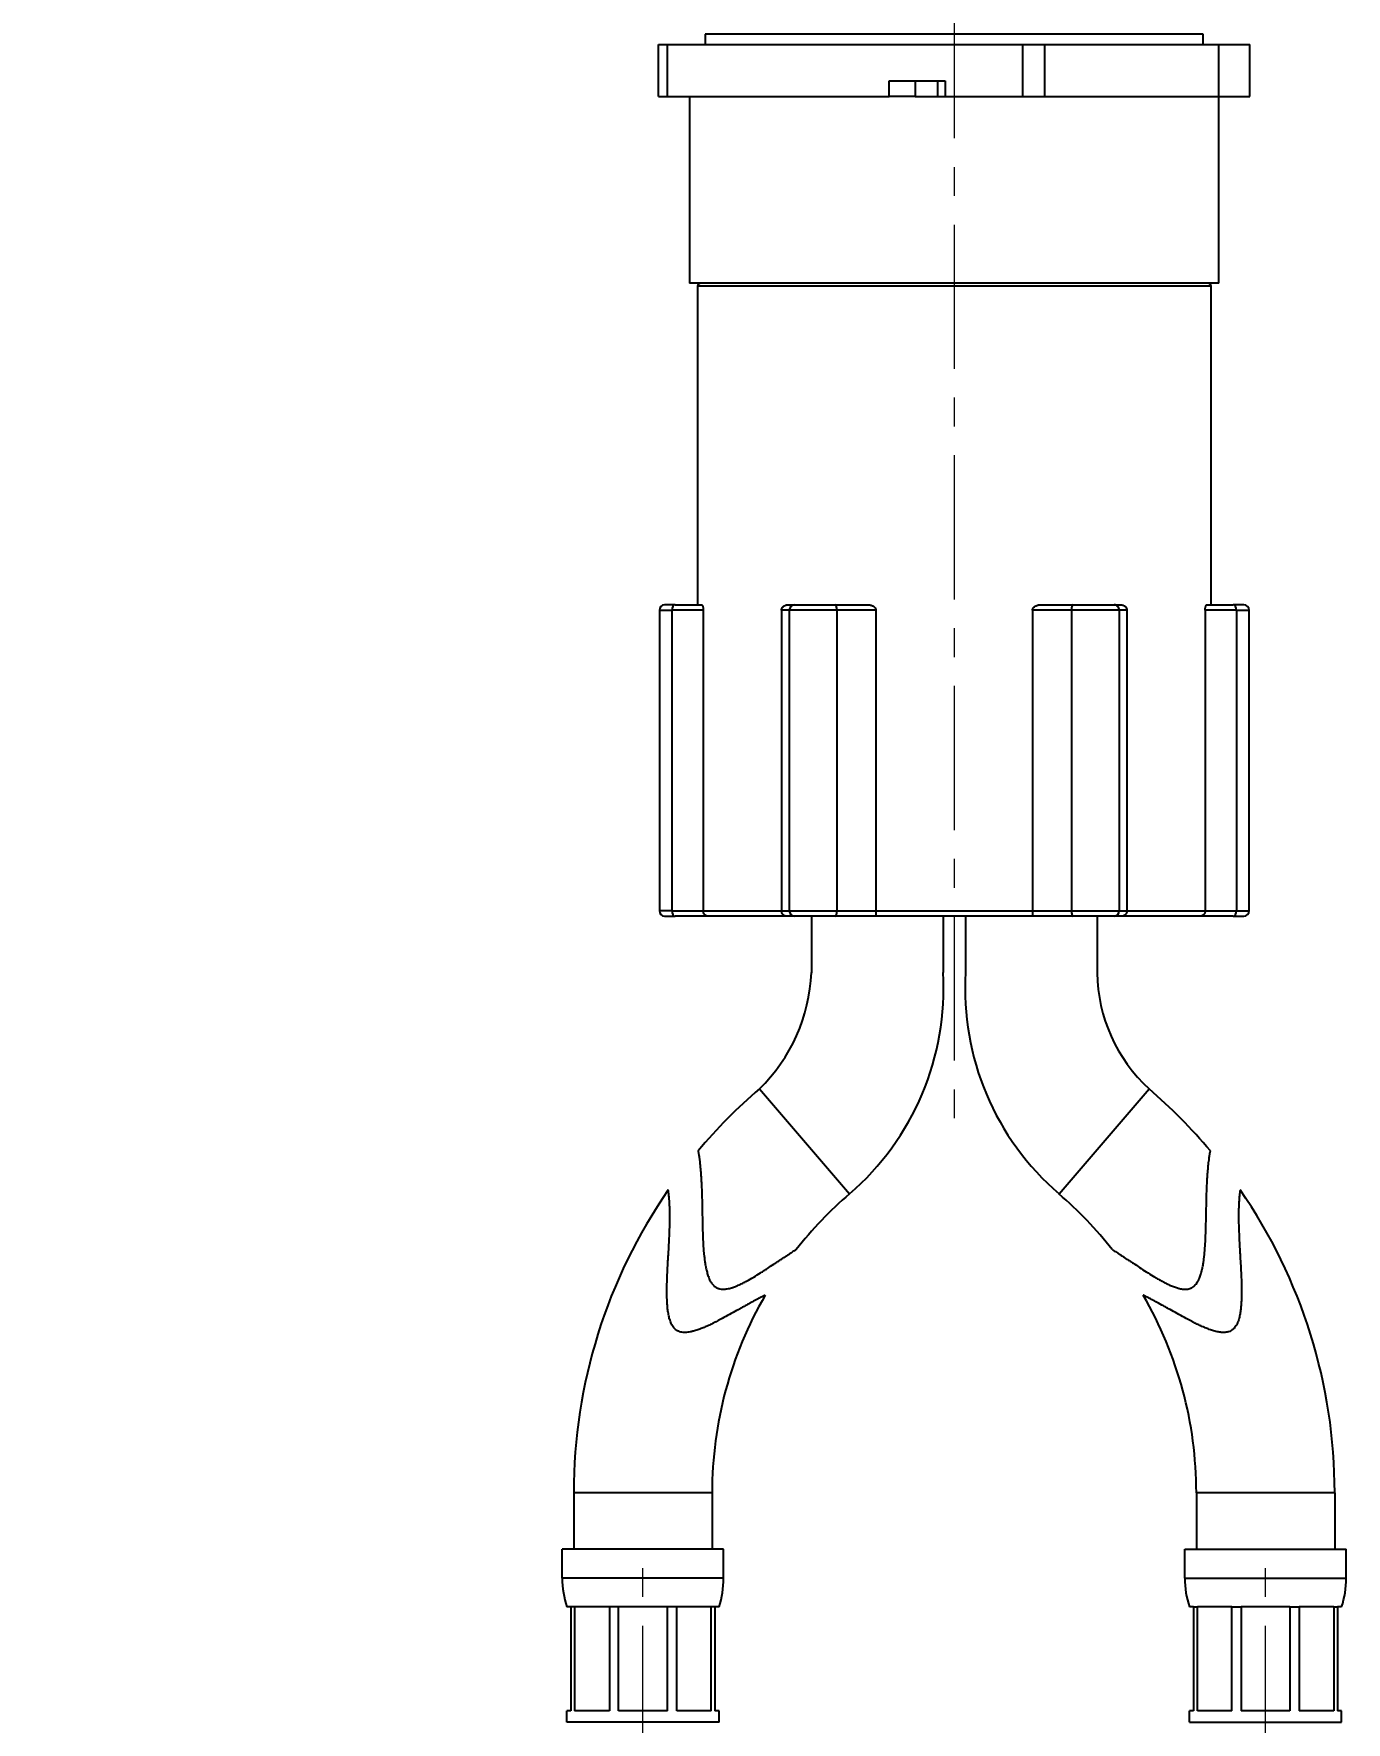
# Model space of a CAD drawing. Extents: x 3319 to 4109, y 0 to 579.
# Drawn here: x 3469 to 3582.9, y 108.5 to 254.9 of the extents above; entities that cross this region are included whole.
import ezdxf

# ---------------------------------------------------------------- set-up
doc = ezdxf.new("R2010")
doc.units = 0
doc.header["$LTSCALE"] = 10
doc.header["$MEASUREMENT"] = 0
doc.header["$PDMODE"] = 3
doc.header["$PDSIZE"] = -10
doc.linetypes.add('CENTER', pattern=[2, 1.25, -0.25, 0.25, -0.25])
doc.layers.get('0').update_dxf_attribs({"linetype": 'CONTINUOUS'})
doc.layers.get('DEFPOINTS').update_dxf_attribs({"linetype": 'CONTINUOUS'})
doc.layers.add('1', color=7, linetype='CONTINUOUS')
doc.layers.add('BODY', color=7, linetype='CONTINUOUS')
doc.styles.add('Daelim Dimension', font='NanumGothic.ttf')
doc.dimstyles.new('DEFAULT', dxfattribs={"dimscale": 2, "dimtxt": 2, "dimasz": 2, "dimexe": 0, "dimexo": 2, "dimgap": 1, "dimtad": 1, "dimdec": 0, "dimzin": 9, "dimdsep": 46, "dimtxsty": 'Daelim Dimension', "dimcen": 0.5, "dimclrd": 5, "dimclre": 5, "dimclrt": 256, "dimadec": 1, "dimazin": 0, "dimtfac": 1, "dimtdec": 0, "dimtix": 1, "dimtmove": 0, "dimatfit": 3, "dimfxl": 1, "dimtolj": 1, "dimtzin": 1, "dimlwd": 9, "dimlwe": 9, "dimarcsym": 0})

# ---------------------------------------------------------------- blocks, each defined once
blk = doc.blocks.new('*D0')
at = {"color": 5, "lineweight": 9, "ltscale": 0.5, "transparency": 16777216}
for p, q in [((3531.34, 259.85), (3531.34, 257.73)), ((3566.34, 259.85), (3566.34, 257.73)), ((3531.34, 257.73), (3418.72, 257.73)), ((3562.34, 257.73), (3535.34, 257.73))]:
    blk.add_line(p, q, dxfattribs=at)
at = {"color": 5, "ltscale": 0.5, "transparency": 16777216}
for points in [[(3535.34, 258.4), (3535.34, 257.07), (3531.34, 257.73)], [(3562.34, 258.4), (3562.34, 257.07), (3566.34, 257.73)]]:
    blk.add_solid(points, dxfattribs=at)
at = {"layer": 'DEFPOINTS', "color": 0, "ltscale": 0.5, "transparency": 16777216}
for p in [(3566.34, 257.73), (3531.34, 255.85), (3566.34, 255.85)]:
    blk.add_point(p, dxfattribs=at)
at = {"color": 7, "ltscale": 0.5, "transparency": 16777216, "insert": (3461.83, 266.36), "char_height": 10, "attachment_point": 5, "style": 'Daelim Dimension'}
blk.add_mtext('\\A1;설치구멍 %%C35', dxfattribs=at)

msp = doc.modelspace()

# ---------------------------------------------------------------- linework, layer by layer
at = {"layer": '1', "color": 7, "linetype": 'Continuous', "lineweight": -3}
for p, q in [((3548.86, 254.87), (3527.26, 254.87)), ((3527.26, 254.87), (3527.26, 253.97)), ((3570.46, 254.87), (3548.86, 254.87)), ((3570.46, 253.97), (3570.46, 254.87)), ((3523.21, 253.97), (3524, 253.97)), ((3523.21, 249.47), (3523.21, 253.97)), ((3524, 253.97), (3554.82, 253.97)), ((3524, 249.47), (3524, 253.97)), ((3554.82, 253.97), (3556.73, 253.97)), ((3554.82, 249.47), (3554.82, 253.97)), ((3556.73, 253.97), (3571.81, 253.97)), ((3556.73, 249.47), (3556.73, 253.97)), ((3571.81, 253.97), (3574.51, 253.97)), ((3571.81, 249.47), (3571.81, 253.97)), ((3574.51, 249.47), (3574.51, 253.97)), ((3543.23, 250.82), (3548.07, 250.82)), ((3543.23, 249.47), (3543.23, 250.82)), ((3545.48, 250.82), (3545.48, 249.47)), ((3547.41, 250.82), (3547.41, 249.47)), ((3548.07, 250.82), (3548.07, 249.47)), ((3523.21, 249.47), (3524, 249.47)), ((3524, 249.47), (3543.23, 249.47)), ((3525.91, 249.47), (3525.91, 233.27)), ((3545.48, 249.47), (3543.23, 249.47)), ((3545.48, 249.47), (3547.41, 249.47)), ((3547.41, 249.47), (3548.07, 249.47)), ((3548.07, 249.47), (3554.82, 249.47)), ((3554.82, 249.47), (3556.73, 249.47)), ((3556.73, 249.47), (3571.81, 249.47)), ((3571.81, 249.47), (3574.51, 249.47)), ((3571.81, 233.27), (3571.81, 249.47)), ((3548.86, 233.27), (3525.91, 233.27)), ((3571.14, 233), (3526.59, 233)), ((3526.59, 233), (3526.59, 205.37)), ((3571.81, 233.27), (3548.86, 233.27)), ((3571.14, 205.37), (3571.14, 233)), ((3524.67, 205.37), (3523.74, 205.37)), ((3524.67, 205.37), (3526.95, 205.37)), ((3534.43, 205.37), (3535, 205.37)), ((3535, 205.37), (3538.54, 205.37)), ((3538.54, 205.37), (3541.38, 205.37)), ((3556.35, 205.37), (3559.18, 205.37)), ((3559.18, 205.37), (3562.73, 205.37)), ((3562.73, 205.37), (3563.29, 205.37)), ((3570.77, 205.37), (3573.05, 205.37)), ((3573.99, 205.37), (3573.05, 205.37)), ((3523.29, 204.92), (3524.38, 204.92)), ((3523.29, 204.92), (3523.29, 178.82)), ((3524.38, 204.92), (3524.38, 178.82)), ((3527.09, 204.92), (3524.38, 204.92)), ((3527.09, 204.92), (3527.09, 178.82)), ((3534.55, 204.92), (3533.89, 204.92)), ((3533.89, 204.92), (3533.89, 178.82)), ((3534.55, 204.92), (3534.55, 178.82)), ((3538.69, 204.92), (3534.55, 204.92)), ((3542.07, 204.92), (3538.69, 204.92)), ((3538.69, 204.92), (3538.69, 178.82)), ((3542.07, 204.92), (3542.07, 178.82)), ((3555.65, 204.92), (3555.65, 178.82)), ((3559.04, 204.92), (3555.65, 204.92)), ((3559.04, 204.92), (3559.04, 178.82)), ((3563.17, 204.92), (3559.04, 204.92)), ((3563.84, 204.92), (3563.17, 204.92)), ((3563.17, 204.92), (3563.17, 178.82)), ((3563.84, 204.92), (3563.84, 178.82)), ((3573.34, 204.92), (3570.63, 204.92)), ((3570.63, 204.92), (3570.63, 178.82)), ((3573.34, 204.92), (3574.44, 204.92)), ((3573.34, 204.92), (3573.34, 178.82)), ((3574.44, 178.82), (3574.44, 204.92)), ((3524.38, 178.82), (3523.29, 178.82)), ((3524.38, 178.82), (3527.09, 178.82)), ((3527.09, 178.82), (3533.89, 178.82)), ((3533.89, 178.82), (3534.55, 178.82)), ((3534.55, 178.82), (3538.69, 178.82)), ((3538.69, 178.82), (3542.07, 178.82)), ((3542.07, 178.82), (3555.65, 178.82)), ((3555.65, 178.82), (3559.04, 178.82)), ((3559.04, 178.82), (3563.17, 178.82)), ((3563.17, 178.82), (3563.84, 178.82)), ((3563.84, 178.82), (3570.63, 178.82)), ((3570.63, 178.82), (3573.34, 178.82)), ((3573.34, 178.82), (3574.44, 178.82)), ((3523.74, 178.37), (3524.67, 178.37)), ((3527.5, 178.37), (3524.67, 178.37)), ((3534.3, 178.37), (3527.5, 178.37)), ((3535, 178.37), (3534.3, 178.37)), ((3538.54, 178.37), (3535, 178.37)), ((3536.47, 178.36), (3536.47, 173.45)), ((3542.06, 178.37), (3538.54, 178.37)), ((3555.66, 178.37), (3542.06, 178.37)), ((3547.89, 178.39), (3547.89, 173.48)), ((3549.84, 178.39), (3549.84, 173.48)), ((3559.18, 178.37), (3555.66, 178.37)), ((3562.73, 178.37), (3559.18, 178.37)), ((3561.25, 178.36), (3561.25, 173.45)), ((3563.42, 178.37), (3562.73, 178.37)), ((3570.22, 178.37), (3563.42, 178.37)), ((3573.05, 178.37), (3570.22, 178.37)), ((3573.05, 178.37), (3573.99, 178.37)), ((3531.96, 163.39), (3539.77, 154.28)), ((3557.95, 154.28), (3565.76, 163.39)), ((3515.86, 128.37), (3515.86, 123.46)), ((3521.86, 128.37), (3515.86, 128.37)), ((3527.86, 128.37), (3521.86, 128.37)), ((3527.86, 128.37), (3527.86, 123.46)), ((3569.86, 128.37), (3569.86, 123.46)), ((3575.86, 128.37), (3569.86, 128.37)), ((3581.86, 128.37), (3575.86, 128.37)), ((3581.86, 128.37), (3581.86, 123.46)), ((3528.86, 123.46), (3514.86, 123.46)), ((3514.86, 120.96), (3514.86, 123.46)), ((3528.86, 120.96), (3528.86, 123.46)), ((3568.86, 123.46), (3582.86, 123.46)), ((3568.86, 120.96), (3568.86, 123.46)), ((3582.86, 120.96), (3582.86, 123.46)), ((3528.86, 120.96), (3514.86, 120.96)), ((3568.86, 120.96), (3582.86, 120.96)), ((3515.61, 118.46), (3515.26, 118.46)), ((3515.61, 118.46), (3515.61, 109.46)), ((3515.94, 118.46), (3515.61, 118.46)), ((3515.94, 118.46), (3515.94, 109.46)), ((3518.95, 118.46), (3515.94, 118.46)), ((3518.95, 118.46), (3518.95, 109.46)), ((3519.74, 118.46), (3518.95, 118.46)), ((3519.74, 109.46), (3519.74, 118.46)), ((3523.98, 118.46), (3519.74, 118.46)), ((3523.98, 109.46), (3523.98, 118.46)), ((3524.79, 118.46), (3523.98, 118.46)), ((3524.79, 109.46), (3524.79, 118.46)), ((3527.78, 118.46), (3524.79, 118.46)), ((3527.78, 109.46), (3527.78, 118.46)), ((3528.11, 118.46), (3527.78, 118.46)), ((3528.11, 118.46), (3528.11, 109.46)), ((3528.46, 118.46), (3528.11, 118.46)), ((3569.61, 118.46), (3569.26, 118.46)), ((3569.61, 118.46), (3569.61, 109.46)), ((3569.61, 118.46), (3569.95, 118.46)), ((3569.95, 109.46), (3569.95, 118.46)), ((3572.94, 118.46), (3569.95, 118.46)), ((3572.94, 109.46), (3572.94, 118.46)), ((3572.94, 118.46), (3573.74, 118.46)), ((3573.74, 118.46), (3573.74, 109.46)), ((3577.98, 118.46), (3573.74, 118.46)), ((3577.98, 118.46), (3577.98, 109.46)), ((3577.98, 118.46), (3578.77, 118.46)), ((3578.77, 118.46), (3578.77, 109.46)), ((3581.78, 118.46), (3578.77, 118.46)), ((3581.78, 118.46), (3581.78, 109.46)), ((3581.78, 118.46), (3582.11, 118.46)), ((3582.11, 118.46), (3582.11, 109.46)), ((3582.46, 118.46), (3582.11, 118.46)), ((3515.61, 109.46), (3515.26, 109.46)), ((3515.26, 108.46), (3515.26, 109.46)), ((3528.46, 108.46), (3515.26, 108.46)), ((3518.95, 109.46), (3515.94, 109.46)), ((3523.98, 109.46), (3519.74, 109.46)), ((3527.78, 109.46), (3524.79, 109.46)), ((3528.46, 109.46), (3528.11, 109.46)), ((3528.46, 108.46), (3528.46, 109.46)), ((3569.61, 109.46), (3569.26, 109.46)), ((3569.26, 108.46), (3569.26, 109.46)), ((3569.26, 108.46), (3582.46, 108.46)), ((3572.94, 109.46), (3569.95, 109.46)), ((3577.98, 109.46), (3573.74, 109.46)), ((3581.78, 109.46), (3578.77, 109.46)), ((3582.46, 109.46), (3582.11, 109.46)), ((3582.46, 108.46), (3582.46, 109.46))]:
    msp.add_line(p, q, dxfattribs=at)
for centre, radius, start, end in [((3526.86, 233), 0.27, 90, 180), ((3570.87, 233), 0.27, 0, 90), ((3523.74, 204.92), 0.45, 90, 180), ((3573.99, 204.92), 0.45, 0, 90), ((3523.74, 178.82), 0.45, 180, 270), ((3573.99, 178.82), 0.45, 270, 0), ((3521.65, 174.05), 14.83, 314.0472, 357.7967), ((3524.43, 172.08), 23.5, 310.7751, 3.4145), ((3573.3, 172.08), 23.5, 176.5855, 229.2249), ((3575.19, 173.66), 13.94, 180.8719, 227.4292), ((3562, 128.37), 46.14, 130.6169, 140.0255), ((3535.72, 128.37), 46.14, 39.9745, 49.3831), ((3562, 128.37), 46.14, 145.3178, 180), ((3562, 128.37), 34.14, 130.6169, 141.8629), ((3535.72, 128.37), 34.14, 38.1371, 49.3831), ((3535.72, 128.37), 46.14, 0, 34.6822), ((3562, 128.37), 34.14, 149.8666, 180), ((3535.72, 128.37), 34.14, 0, 30.1334), ((3522.86, 120.96), 8, 180, 198.1949), ((3520.86, 120.96), 8, 341.8051, 0), ((3576.86, 120.96), 8, 180, 198.1949), ((3574.86, 120.96), 8, 341.8051, 0)]:
    msp.add_arc(centre, radius, start, end, dxfattribs=at)
for centre, major_axis, ratio, start_param, end_param in [((3524.67, 204.92), (0, -0.45), 0.652821, 3.141593, 4.712389), ((3535, 204.92), (0, -0.45), 0.982435, 3.141593, 4.712389), ((3538.54, 204.92), (0, -0.45), 0.329614, 1.570796, 3.141593), ((3559.18, 204.92), (0, -0.45), 0.329614, 3.141593, 4.712389), ((3562.73, 204.92), (0, -0.45), 0.982435, 1.570796, 3.141593), ((3573.05, 204.92), (0, 0.45), 0.652821, 4.712389, 6.283185), ((3524.67, 178.82), (0, -0.45), 0.652821, 4.712389, 6.283185), ((3535, 178.82), (0, -0.45), 0.982435, 4.712389, 6.283185), ((3538.54, 178.82), (0, -0.45), 0.329614, 0, 1.570796), ((3559.18, 178.82), (0, 0.45), 0.329614, 1.570796, 3.141593), ((3562.73, 178.82), (0, 0.45), 0.982435, 3.141593, 4.712389), ((3573.05, 178.82), (0, 0.45), 0.652821, 3.141593, 4.712389)]:
    msp.add_ellipse(centre, major_axis=major_axis, ratio=ratio, start_param=start_param, end_param=end_param, dxfattribs=at)
for points, knots in [([(3526.95, 205.37), (3526.96, 205.37), (3526.96, 205.37), (3526.98, 205.36), (3526.99, 205.36), (3527, 205.34), (3527.01, 205.33), (3527.02, 205.31), (3527.02, 205.3), (3527.03, 205.29), (3527.03, 205.28), (3527.04, 205.26), (3527.05, 205.24), (3527.06, 205.19), (3527.07, 205.16), (3527.08, 205.13), (3527.08, 205.12), (3527.08, 205.1), (3527.08, 205.1), (3527.08, 205.07), (3527.09, 205.05), (3527.09, 205.02), (3527.09, 205), (3527.09, 204.96), (3527.09, 204.94), (3527.09, 204.92)], [0, 0, 0, 0, 0.125, 0.125, 0.25, 0.25, 0.375, 0.375, 0.4375, 0.4375, 0.5, 0.5, 0.625, 0.625, 0.75, 0.75, 0.78125, 0.78125, 0.8125, 0.8125, 0.875, 0.875, 0.9375, 0.9375, 1, 1, 1, 1]), ([(3533.89, 204.92), (3533.89, 204.94), (3533.89, 204.96), (3533.89, 204.99), (3533.89, 205), (3533.9, 205.02), (3533.9, 205.03), (3533.91, 205.05), (3533.92, 205.07), (3533.93, 205.1), (3533.93, 205.1), (3533.94, 205.12), (3533.95, 205.13), (3533.97, 205.16), (3533.99, 205.19), (3534.03, 205.22), (3534.04, 205.24), (3534.07, 205.26), (3534.08, 205.26), (3534.12, 205.29), (3534.14, 205.3), (3534.19, 205.32), (3534.2, 205.33), (3534.23, 205.34), (3534.24, 205.34), (3534.29, 205.36), (3534.32, 205.36), (3534.38, 205.37), (3534.4, 205.37), (3534.43, 205.37)], [0, 0, 0, 0, 0.0625, 0.0625, 0.09375, 0.09375, 0.125, 0.125, 0.1875, 0.1875, 0.21875, 0.21875, 0.25, 0.25, 0.375, 0.375, 0.4375, 0.4375, 0.5, 0.5, 0.625, 0.625, 0.6875, 0.6875, 0.75, 0.75, 0.875, 0.875, 1, 1, 1, 1]), ([(3541.38, 205.37), (3541.41, 205.37), (3541.45, 205.37), (3541.52, 205.36), (3541.56, 205.36), (3541.63, 205.34), (3541.67, 205.33), (3541.72, 205.31), (3541.74, 205.3), (3541.77, 205.29), (3541.79, 205.28), (3541.84, 205.26), (3541.87, 205.24), (3541.93, 205.19), (3541.96, 205.16), (3541.99, 205.13), (3542, 205.12), (3542.01, 205.1), (3542.01, 205.1), (3542.03, 205.07), (3542.04, 205.05), (3542.05, 205.02), (3542.06, 205), (3542.07, 204.96), (3542.07, 204.94), (3542.07, 204.92)], [0, 0, 0, 0, 0.125, 0.125, 0.25, 0.25, 0.375, 0.375, 0.4375, 0.4375, 0.5, 0.5, 0.625, 0.625, 0.75, 0.75, 0.78125, 0.78125, 0.8125, 0.8125, 0.875, 0.875, 0.9375, 0.9375, 1, 1, 1, 1]), ([(3555.65, 204.92), (3555.65, 204.94), (3555.66, 204.96), (3555.66, 204.99), (3555.66, 205), (3555.67, 205.02), (3555.67, 205.03), (3555.68, 205.05), (3555.69, 205.07), (3555.71, 205.1), (3555.71, 205.1), (3555.73, 205.12), (3555.73, 205.13), (3555.76, 205.16), (3555.79, 205.19), (3555.84, 205.22), (3555.85, 205.24), (3555.88, 205.26), (3555.9, 205.26), (3555.95, 205.29), (3555.98, 205.3), (3556.04, 205.32), (3556.05, 205.33), (3556.09, 205.34), (3556.11, 205.34), (3556.16, 205.36), (3556.2, 205.36), (3556.27, 205.37), (3556.31, 205.37), (3556.35, 205.37)], [0, 0, 0, 0, 0.0625, 0.0625, 0.09375, 0.09375, 0.125, 0.125, 0.1875, 0.1875, 0.21875, 0.21875, 0.25, 0.25, 0.375, 0.375, 0.4375, 0.4375, 0.5, 0.5, 0.625, 0.625, 0.6875, 0.6875, 0.75, 0.75, 0.875, 0.875, 1, 1, 1, 1]), ([(3563.29, 205.37), (3563.32, 205.37), (3563.35, 205.37), (3563.41, 205.36), (3563.43, 205.36), (3563.49, 205.34), (3563.52, 205.33), (3563.56, 205.31), (3563.58, 205.3), (3563.6, 205.29), (3563.62, 205.28), (3563.66, 205.26), (3563.68, 205.24), (3563.73, 205.19), (3563.75, 205.16), (3563.78, 205.13), (3563.78, 205.12), (3563.79, 205.1), (3563.79, 205.1), (3563.81, 205.07), (3563.81, 205.05), (3563.82, 205.02), (3563.83, 205), (3563.84, 204.96), (3563.84, 204.94), (3563.84, 204.92)], [0, 0, 0, 0, 0.125, 0.125, 0.25, 0.25, 0.375, 0.375, 0.4375, 0.4375, 0.5, 0.5, 0.625, 0.625, 0.75, 0.75, 0.78125, 0.78125, 0.8125, 0.8125, 0.875, 0.875, 0.9375, 0.9375, 1, 1, 1, 1]), ([(3570.63, 204.92), (3570.63, 204.94), (3570.63, 204.96), (3570.63, 204.99), (3570.63, 205), (3570.63, 205.02), (3570.63, 205.03), (3570.64, 205.05), (3570.64, 205.07), (3570.64, 205.1), (3570.64, 205.1), (3570.65, 205.12), (3570.65, 205.13), (3570.65, 205.16), (3570.66, 205.19), (3570.67, 205.22), (3570.67, 205.24), (3570.68, 205.26), (3570.68, 205.26), (3570.69, 205.29), (3570.7, 205.3), (3570.71, 205.32), (3570.71, 205.33), (3570.72, 205.34), (3570.73, 205.34), (3570.74, 205.36), (3570.74, 205.36), (3570.76, 205.37), (3570.77, 205.37), (3570.77, 205.37)], [0, 0, 0, 0, 0.0625, 0.0625, 0.09375, 0.09375, 0.125, 0.125, 0.1875, 0.1875, 0.21875, 0.21875, 0.25, 0.25, 0.375, 0.375, 0.4375, 0.4375, 0.5, 0.5, 0.625, 0.625, 0.6875, 0.6875, 0.75, 0.75, 0.875, 0.875, 1, 1, 1, 1]), ([(3527.5, 178.37), (3527.49, 178.37), (3527.49, 178.37), (3527.48, 178.37), (3527.47, 178.37), (3527.45, 178.38), (3527.44, 178.38), (3527.41, 178.38), (3527.4, 178.39), (3527.37, 178.39), (3527.36, 178.4), (3527.32, 178.42), (3527.3, 178.43), (3527.27, 178.45), (3527.26, 178.46), (3527.24, 178.48), (3527.22, 178.5), (3527.2, 178.52), (3527.18, 178.54), (3527.17, 178.56), (3527.15, 178.59), (3527.14, 178.62), (3527.12, 178.65), (3527.12, 178.66), (3527.12, 178.67), (3527.11, 178.68), (3527.11, 178.7), (3527.1, 178.72), (3527.1, 178.76), (3527.09, 178.79), (3527.09, 178.82)], [0, 0, 0, 0, 0.03125, 0.03125, 0.0625, 0.0625, 0.125, 0.125, 0.1875, 0.1875, 0.25, 0.25, 0.375, 0.375, 0.4375, 0.4375, 0.5, 0.5625, 0.5625, 0.625, 0.625, 0.75, 0.75, 0.78125, 0.78125, 0.8125, 0.8125, 0.875, 0.875, 1, 1, 1, 1]), ([(3534.3, 178.37), (3534.29, 178.37), (3534.29, 178.37), (3534.27, 178.37), (3534.27, 178.37), (3534.25, 178.38), (3534.23, 178.38), (3534.21, 178.38), (3534.19, 178.39), (3534.17, 178.39), (3534.16, 178.4), (3534.12, 178.42), (3534.1, 178.43), (3534.06, 178.45), (3534.05, 178.46), (3534.03, 178.48), (3534.01, 178.5), (3533.99, 178.52), (3533.97, 178.54), (3533.97, 178.56), (3533.94, 178.59), (3533.93, 178.62), (3533.92, 178.65), (3533.91, 178.66), (3533.91, 178.67), (3533.91, 178.68), (3533.9, 178.7), (3533.9, 178.72), (3533.89, 178.76), (3533.89, 178.79), (3533.89, 178.82)], [0, 0, 0, 0, 0.03125, 0.03125, 0.0625, 0.0625, 0.125, 0.125, 0.1875, 0.1875, 0.25, 0.25, 0.375, 0.375, 0.4375, 0.4375, 0.5, 0.5625, 0.5625, 0.625, 0.625, 0.75, 0.75, 0.78125, 0.78125, 0.8125, 0.8125, 0.875, 0.875, 1, 1, 1, 1]), ([(3542.07, 178.82), (3542.07, 178.79), (3542.07, 178.76), (3542.07, 178.72), (3542.07, 178.7), (3542.07, 178.68), (3542.07, 178.67), (3542.07, 178.66), (3542.07, 178.65), (3542.07, 178.62), (3542.07, 178.59), (3542.07, 178.56), (3542.07, 178.54), (3542.07, 178.52), (3542.07, 178.5), (3542.07, 178.48), (3542.07, 178.46), (3542.07, 178.45), (3542.07, 178.43), (3542.07, 178.42), (3542.07, 178.4), (3542.07, 178.39), (3542.06, 178.39), (3542.06, 178.38), (3542.06, 178.38), (3542.06, 178.38), (3542.06, 178.37), (3542.06, 178.37), (3542.06, 178.37), (3542.06, 178.37), (3542.06, 178.37)], [0, 0, 0, 0, 0.125, 0.125, 0.1875, 0.1875, 0.21875, 0.21875, 0.25, 0.25, 0.375, 0.375, 0.4375, 0.4375, 0.5, 0.5625, 0.5625, 0.625, 0.625, 0.75, 0.75, 0.8125, 0.8125, 0.875, 0.875, 0.9375, 0.9375, 0.96875, 0.96875, 1, 1, 1, 1]), ([(3555.65, 178.82), (3555.65, 178.79), (3555.65, 178.76), (3555.65, 178.72), (3555.65, 178.7), (3555.65, 178.68), (3555.65, 178.67), (3555.65, 178.66), (3555.65, 178.65), (3555.65, 178.62), (3555.65, 178.59), (3555.65, 178.56), (3555.65, 178.54), (3555.65, 178.52), (3555.65, 178.5), (3555.66, 178.48), (3555.66, 178.46), (3555.66, 178.45), (3555.66, 178.43), (3555.66, 178.42), (3555.66, 178.4), (3555.66, 178.39), (3555.66, 178.39), (3555.66, 178.38), (3555.66, 178.38), (3555.66, 178.38), (3555.66, 178.37), (3555.66, 178.37), (3555.66, 178.37), (3555.66, 178.37), (3555.66, 178.37)], [0, 0, 0, 0, 0.125, 0.125, 0.1875, 0.1875, 0.21875, 0.21875, 0.25, 0.25, 0.375, 0.375, 0.4375, 0.4375, 0.5, 0.5625, 0.5625, 0.625, 0.625, 0.75, 0.75, 0.8125, 0.8125, 0.875, 0.875, 0.9375, 0.9375, 0.96875, 0.96875, 1, 1, 1, 1]), ([(3563.84, 178.82), (3563.84, 178.79), (3563.83, 178.76), (3563.83, 178.72), (3563.82, 178.7), (3563.82, 178.68), (3563.81, 178.67), (3563.81, 178.66), (3563.81, 178.65), (3563.79, 178.62), (3563.78, 178.59), (3563.76, 178.56), (3563.75, 178.54), (3563.73, 178.52), (3563.71, 178.5), (3563.69, 178.48), (3563.67, 178.46), (3563.66, 178.45), (3563.63, 178.43), (3563.6, 178.42), (3563.57, 178.4), (3563.55, 178.39), (3563.53, 178.39), (3563.52, 178.38), (3563.49, 178.38), (3563.48, 178.38), (3563.46, 178.37), (3563.45, 178.37), (3563.44, 178.37), (3563.43, 178.37), (3563.42, 178.37)], [0, 0, 0, 0, 0.125, 0.125, 0.1875, 0.1875, 0.21875, 0.21875, 0.25, 0.25, 0.375, 0.375, 0.4375, 0.4375, 0.5, 0.5625, 0.5625, 0.625, 0.625, 0.75, 0.75, 0.8125, 0.8125, 0.875, 0.875, 0.9375, 0.9375, 0.96875, 0.96875, 1, 1, 1, 1]), ([(3570.63, 178.82), (3570.63, 178.79), (3570.63, 178.76), (3570.62, 178.72), (3570.61, 178.7), (3570.61, 178.68), (3570.61, 178.67), (3570.6, 178.66), (3570.6, 178.65), (3570.59, 178.62), (3570.57, 178.59), (3570.55, 178.56), (3570.54, 178.54), (3570.52, 178.52), (3570.51, 178.5), (3570.49, 178.48), (3570.47, 178.46), (3570.45, 178.45), (3570.42, 178.43), (3570.4, 178.42), (3570.36, 178.4), (3570.35, 178.39), (3570.32, 178.39), (3570.31, 178.38), (3570.29, 178.38), (3570.27, 178.38), (3570.25, 178.37), (3570.25, 178.37), (3570.23, 178.37), (3570.23, 178.37), (3570.22, 178.37)], [0, 0, 0, 0, 0.125, 0.125, 0.1875, 0.1875, 0.21875, 0.21875, 0.25, 0.25, 0.375, 0.375, 0.4375, 0.4375, 0.5, 0.5625, 0.5625, 0.625, 0.625, 0.75, 0.75, 0.8125, 0.8125, 0.875, 0.875, 0.9375, 0.9375, 0.96875, 0.96875, 1, 1, 1, 1]), ([(3526.64, 158.01), (3526.64, 158.01), (3526.64, 158.01), (3526.65, 157.98), (3526.65, 157.95), (3526.67, 157.87), (3526.68, 157.79), (3526.69, 157.74), (3526.69, 157.73), (3526.7, 157.7), (3526.7, 157.67), (3526.71, 157.63), (3526.72, 157.55), (3526.73, 157.49), (3526.76, 157.3), (3526.78, 157.16), (3526.8, 156.97), (3526.8, 156.95), (3526.8, 156.91), (3526.81, 156.85), (3526.83, 156.69), (3526.84, 156.56), (3526.87, 156.27), (3526.88, 156.07), (3526.9, 155.8), (3526.9, 155.75), (3526.91, 155.64), (3526.91, 155.58), (3526.92, 155.42), (3526.93, 155.31), (3526.95, 154.96), (3526.96, 154.73), (3526.97, 154.26), (3526.98, 154.01), (3526.99, 153.64), (3526.99, 153.52), (3526.99, 153.33), (3526.99, 153.27), (3527, 153.14), (3527, 153.08), (3527, 152.76), (3527.01, 152.51), (3527.02, 151.99), (3527.02, 151.74), (3527.04, 151.22), (3527.04, 150.97), (3527.06, 150.45), (3527.07, 150.19), (3527.1, 149.67), (3527.12, 149.41), (3527.16, 149.02), (3527.17, 148.88), (3527.2, 148.69), (3527.2, 148.62), (3527.22, 148.49), (3527.23, 148.43), (3527.26, 148.23), (3527.28, 148.1), (3527.33, 147.84), (3527.36, 147.71), (3527.41, 147.52), (3527.43, 147.45), (3527.46, 147.33), (3527.48, 147.26), (3527.53, 147.14), (3527.55, 147.08), (3527.6, 146.96), (3527.62, 146.9), (3527.68, 146.78), (3527.71, 146.72), (3527.76, 146.64), (3527.78, 146.61), (3527.81, 146.56), (3527.83, 146.53), (3527.89, 146.45), (3527.93, 146.4), (3527.99, 146.35), (3528, 146.33), (3528.02, 146.31), (3528.04, 146.3), (3528.07, 146.27), (3528.1, 146.25), (3528.17, 146.19), (3528.23, 146.16), (3528.31, 146.12), (3528.34, 146.11), (3528.4, 146.08), (3528.43, 146.07), (3528.51, 146.05), (3528.57, 146.04), (3528.7, 146.02), (3528.76, 146.02), (3528.85, 146.02), (3528.88, 146.02), (3528.94, 146.02), (3528.97, 146.02), (3529.06, 146.03), (3529.12, 146.04), (3529.24, 146.06), (3529.3, 146.07), (3529.42, 146.1), (3529.48, 146.12), (3529.57, 146.14), (3529.59, 146.15), (3529.65, 146.17), (3529.68, 146.18), (3529.77, 146.21), (3529.82, 146.23), (3529.99, 146.3), (3530.1, 146.34), (3530.32, 146.44), (3530.43, 146.5), (3530.64, 146.6), (3530.75, 146.66), (3531.06, 146.83), (3531.27, 146.95), (3531.67, 147.19), (3531.87, 147.32), (3532.17, 147.5), (3532.27, 147.57), (3532.46, 147.69), (3532.56, 147.75), (3532.84, 147.94), (3533.03, 148.07), (3533.31, 148.25), (3533.4, 148.31), (3533.58, 148.43), (3533.66, 148.49), (3533.84, 148.6), (3533.92, 148.66), (3534.05, 148.74), (3534.09, 148.77), (3534.17, 148.82), (3534.21, 148.85), (3534.33, 148.93), (3534.41, 148.98), (3534.56, 149.07), (3534.63, 149.12), (3534.71, 149.17), (3534.73, 149.18), (3534.76, 149.2), (3534.78, 149.21), (3534.82, 149.24), (3534.85, 149.26), (3534.93, 149.32), (3534.98, 149.35), (3535.04, 149.38), (3535.06, 149.4), (3535.08, 149.41), (3535.09, 149.42), (3535.1, 149.42), (3535.13, 149.44), (3535.15, 149.45), (3535.15, 149.45)], [0, 0, 0, 0, 0.015625, 0.015625, 0.03125, 0.046875, 0.0625, 0.0625, 0.066406, 0.066406, 0.070312, 0.078125, 0.078125, 0.09375, 0.09375, 0.125, 0.125, 0.128906, 0.128906, 0.132812, 0.140625, 0.15625, 0.15625, 0.1875, 0.1875, 0.195312, 0.195312, 0.203125, 0.203125, 0.21875, 0.21875, 0.25, 0.25, 0.28125, 0.28125, 0.296875, 0.296875, 0.304687, 0.304687, 0.3125, 0.3125, 0.34375, 0.34375, 0.375, 0.375, 0.40625, 0.40625, 0.4375, 0.4375, 0.46875, 0.46875, 0.484375, 0.484375, 0.492187, 0.492187, 0.5, 0.5, 0.515625, 0.515625, 0.53125, 0.53125, 0.539063, 0.539063, 0.546875, 0.546875, 0.554688, 0.554688, 0.5625, 0.5625, 0.570313, 0.570313, 0.574219, 0.574219, 0.578125, 0.578125, 0.585938, 0.585938, 0.587891, 0.587891, 0.589844, 0.589844, 0.59375, 0.59375, 0.601563, 0.601563, 0.605469, 0.605469, 0.609375, 0.609375, 0.617188, 0.617188, 0.625, 0.625, 0.628906, 0.628906, 0.632813, 0.632813, 0.640625, 0.640625, 0.648438, 0.648438, 0.65625, 0.65625, 0.660156, 0.660156, 0.664063, 0.664063, 0.671875, 0.671875, 0.6875, 0.6875, 0.703125, 0.703125, 0.71875, 0.71875, 0.75, 0.75, 0.78125, 0.78125, 0.796875, 0.796875, 0.8125, 0.8125, 0.84375, 0.84375, 0.859375, 0.859375, 0.875, 0.875, 0.890625, 0.890625, 0.898438, 0.898438, 0.90625, 0.90625, 0.921875, 0.921875, 0.9375, 0.9375, 0.941406, 0.941406, 0.945313, 0.945313, 0.953125, 0.953125, 0.96875, 0.96875, 0.976563, 0.976563, 0.980469, 0.980469, 0.984375, 1, 1, 1, 1]), ([(3562.57, 149.45), (3562.57, 149.45), (3562.59, 149.45), (3562.62, 149.42), (3562.64, 149.41), (3562.66, 149.4), (3562.68, 149.38), (3562.69, 149.38), (3562.74, 149.35), (3562.79, 149.31), (3562.9, 149.24), (3562.96, 149.2), (3563.05, 149.15), (3563.06, 149.14), (3563.1, 149.12), (3563.11, 149.11), (3563.17, 149.07), (3563.2, 149.05), (3563.32, 148.97), (3563.39, 148.92), (3563.55, 148.82), (3563.64, 148.76), (3563.8, 148.65), (3563.89, 148.6), (3564.07, 148.48), (3564.15, 148.42), (3564.34, 148.3), (3564.43, 148.24), (3564.71, 148.06), (3564.89, 147.93), (3565.28, 147.68), (3565.47, 147.55), (3565.87, 147.3), (3566.07, 147.18), (3566.37, 147), (3566.48, 146.94), (3566.68, 146.82), (3566.79, 146.76), (3567, 146.64), (3567.11, 146.59), (3567.32, 146.48), (3567.43, 146.43), (3567.65, 146.33), (3567.76, 146.28), (3567.99, 146.2), (3568.1, 146.16), (3568.25, 146.12), (3568.28, 146.11), (3568.34, 146.09), (3568.37, 146.08), (3568.45, 146.06), (3568.51, 146.05), (3568.63, 146.03), (3568.69, 146.03), (3568.82, 146.02), (3568.88, 146.01), (3568.97, 146.02), (3569, 146.02), (3569.06, 146.02), (3569.09, 146.03), (3569.18, 146.04), (3569.24, 146.06), (3569.33, 146.09), (3569.36, 146.1), (3569.4, 146.12), (3569.42, 146.12), (3569.45, 146.14), (3569.46, 146.14), (3569.53, 146.18), (3569.58, 146.21), (3569.66, 146.27), (3569.68, 146.29), (3569.73, 146.34), (3569.75, 146.36), (3569.81, 146.43), (3569.86, 146.48), (3569.93, 146.59), (3569.96, 146.64), (3570.01, 146.73), (3570.03, 146.76), (3570.06, 146.81), (3570.07, 146.84), (3570.11, 146.93), (3570.14, 146.99), (3570.19, 147.12), (3570.21, 147.18), (3570.27, 147.36), (3570.31, 147.49), (3570.35, 147.65), (3570.35, 147.68), (3570.37, 147.75), (3570.38, 147.78), (3570.4, 147.88), (3570.41, 147.94), (3570.45, 148.14), (3570.47, 148.27), (3570.51, 148.53), (3570.52, 148.66), (3570.55, 148.92), (3570.57, 149.05), (3570.6, 149.44), (3570.62, 149.7), (3570.65, 150.22), (3570.66, 150.48), (3570.67, 150.87), (3570.68, 150.99), (3570.68, 151.19), (3570.69, 151.25), (3570.69, 151.38), (3570.69, 151.45), (3570.7, 151.77), (3570.7, 152.03), (3570.71, 152.54), (3570.72, 152.79), (3570.73, 153.29), (3570.73, 153.54), (3570.74, 154.02), (3570.75, 154.26), (3570.77, 154.74), (3570.78, 154.97), (3570.79, 155.25), (3570.79, 155.31), (3570.8, 155.4), (3570.8, 155.42), (3570.8, 155.48), (3570.81, 155.62), (3570.82, 155.75), (3570.84, 156.07), (3570.86, 156.27), (3570.88, 156.56), (3570.89, 156.65), (3570.9, 156.78), (3570.91, 156.83), (3570.92, 156.91), (3570.92, 156.95), (3570.95, 157.16), (3570.97, 157.3), (3570.99, 157.49), (3571, 157.55), (3571.01, 157.63), (3571.02, 157.67), (3571.03, 157.7), (3571.03, 157.73), (3571.03, 157.74), (3571.04, 157.79), (3571.05, 157.87), (3571.07, 157.95), (3571.08, 157.98), (3571.08, 158.01), (3571.08, 158.01), (3571.08, 158.01)], [0, 0, 0, 0, 0.015625, 0.015625, 0.023437, 0.027344, 0.027344, 0.03125, 0.03125, 0.046875, 0.046875, 0.0625, 0.0625, 0.066406, 0.066406, 0.070312, 0.070312, 0.078125, 0.078125, 0.09375, 0.09375, 0.109375, 0.109375, 0.125, 0.125, 0.140625, 0.140625, 0.15625, 0.15625, 0.1875, 0.1875, 0.21875, 0.21875, 0.25, 0.25, 0.265625, 0.265625, 0.28125, 0.28125, 0.296875, 0.296875, 0.3125, 0.3125, 0.328125, 0.328125, 0.34375, 0.34375, 0.347656, 0.347656, 0.351562, 0.351562, 0.359375, 0.359375, 0.367187, 0.367187, 0.375, 0.375, 0.378906, 0.378906, 0.382812, 0.382812, 0.390625, 0.390625, 0.394531, 0.394531, 0.396484, 0.396484, 0.398437, 0.398437, 0.40625, 0.40625, 0.410156, 0.410156, 0.414062, 0.414062, 0.421875, 0.421875, 0.429687, 0.429687, 0.433594, 0.433594, 0.4375, 0.4375, 0.445312, 0.445312, 0.453125, 0.453125, 0.46875, 0.46875, 0.472656, 0.472656, 0.476562, 0.476562, 0.484375, 0.484375, 0.5, 0.5, 0.515625, 0.515625, 0.53125, 0.53125, 0.5625, 0.5625, 0.59375, 0.59375, 0.609375, 0.609375, 0.617187, 0.617187, 0.625, 0.625, 0.65625, 0.65625, 0.6875, 0.6875, 0.71875, 0.71875, 0.75, 0.75, 0.78125, 0.78125, 0.789062, 0.789062, 0.792969, 0.792969, 0.796875, 0.8125, 0.8125, 0.84375, 0.84375, 0.859375, 0.859375, 0.867187, 0.867187, 0.875, 0.875, 0.90625, 0.90625, 0.921875, 0.921875, 0.929687, 0.933594, 0.933594, 0.9375, 0.9375, 0.953125, 0.96875, 0.984375, 0.984375, 1, 1, 1, 1]), ([(3532.47, 145.51), (3532.47, 145.51), (3532.47, 145.5), (3532.44, 145.49), (3532.41, 145.48), (3532.37, 145.45), (3532.34, 145.44), (3532.31, 145.43), (3532.29, 145.42), (3532.28, 145.41), (3532.23, 145.38), (3532.18, 145.36), (3532.07, 145.3), (3532.01, 145.27), (3531.88, 145.2), (3531.81, 145.16), (3531.7, 145.1), (3531.66, 145.08), (3531.58, 145.04), (3531.55, 145.02), (3531.43, 144.96), (3531.34, 144.91), (3531.17, 144.82), (3531.08, 144.77), (3530.9, 144.67), (3530.81, 144.62), (3530.62, 144.52), (3530.53, 144.46), (3530.38, 144.38), (3530.33, 144.35), (3530.23, 144.3), (3530.18, 144.27), (3529.93, 144.13), (3529.73, 144.02), (3529.31, 143.78), (3529.1, 143.67), (3528.67, 143.43), (3528.45, 143.32), (3528.11, 143.14), (3528, 143.09), (3527.77, 142.98), (3527.65, 142.92), (3527.42, 142.81), (3527.3, 142.76), (3527.12, 142.68), (3527.06, 142.66), (3526.94, 142.61), (3526.87, 142.58), (3526.69, 142.51), (3526.56, 142.47), (3526.37, 142.41), (3526.31, 142.39), (3526.21, 142.37), (3526.18, 142.36), (3526.11, 142.34), (3526.08, 142.34), (3525.98, 142.32), (3525.92, 142.3), (3525.78, 142.28), (3525.72, 142.28), (3525.58, 142.27), (3525.52, 142.26), (3525.38, 142.27), (3525.31, 142.27), (3525.18, 142.29), (3525.11, 142.31), (3525.01, 142.34), (3524.98, 142.35), (3524.93, 142.37), (3524.92, 142.38), (3524.89, 142.4), (3524.87, 142.4), (3524.79, 142.45), (3524.74, 142.48), (3524.66, 142.55), (3524.63, 142.58), (3524.6, 142.61), (3524.58, 142.63), (3524.56, 142.65), (3524.55, 142.66), (3524.5, 142.73), (3524.46, 142.79), (3524.38, 142.91), (3524.35, 142.97), (3524.29, 143.09), (3524.27, 143.16), (3524.22, 143.29), (3524.2, 143.35), (3524.16, 143.48), (3524.14, 143.55), (3524.11, 143.68), (3524.1, 143.75), (3524.07, 143.88), (3524.06, 143.95), (3524.04, 144.09), (3524.03, 144.15), (3524, 144.36), (3523.99, 144.49), (3523.97, 144.77), (3523.96, 144.9), (3523.95, 145.17), (3523.94, 145.31), (3523.94, 145.58), (3523.94, 145.72), (3523.94, 146.12), (3523.94, 146.39), (3523.96, 146.93), (3523.97, 147.2), (3524, 147.74), (3524.01, 148), (3524.03, 148.4), (3524.04, 148.54), (3524.05, 148.74), (3524.06, 148.8), (3524.06, 148.94), (3524.07, 149), (3524.09, 149.33), (3524.1, 149.6), (3524.13, 150.12), (3524.14, 150.38), (3524.17, 150.88), (3524.18, 151.14), (3524.19, 151.51), (3524.19, 151.63), (3524.19, 151.81), (3524.2, 151.87), (3524.2, 151.99), (3524.2, 152.05), (3524.2, 152.35), (3524.2, 152.57), (3524.19, 152.9), (3524.19, 153), (3524.19, 153.16), (3524.18, 153.21), (3524.18, 153.28), (3524.18, 153.31), (3524.18, 153.35), (3524.17, 153.57), (3524.15, 153.76), (3524.13, 153.99), (3524.13, 154.06), (3524.12, 154.14), (3524.12, 154.16), (3524.11, 154.19), (3524.11, 154.2), (3524.11, 154.25), (3524.1, 154.28), (3524.1, 154.36), (3524.09, 154.4), (3524.08, 154.48), (3524.07, 154.52), (3524.07, 154.57), (3524.06, 154.59), (3524.06, 154.61), (3524.06, 154.61), (3524.06, 154.62), (3524.06, 154.62), (3524.06, 154.62), (3524.06, 154.62)], [0, 0, 0, 0, 0.015626, 0.015626, 0.031252, 0.031252, 0.039065, 0.042971, 0.042971, 0.046878, 0.046878, 0.062503, 0.062503, 0.078129, 0.078129, 0.093755, 0.093755, 0.101568, 0.101568, 0.109381, 0.109381, 0.125007, 0.125007, 0.140633, 0.140633, 0.156258, 0.156258, 0.171884, 0.171884, 0.179697, 0.179697, 0.18751, 0.18751, 0.218762, 0.218762, 0.250014, 0.250014, 0.281265, 0.281265, 0.296891, 0.296891, 0.312517, 0.312517, 0.328143, 0.328143, 0.335956, 0.335956, 0.343769, 0.343769, 0.359395, 0.359395, 0.367207, 0.367207, 0.371114, 0.371114, 0.37502, 0.37502, 0.382833, 0.382833, 0.390646, 0.390646, 0.398459, 0.398459, 0.406272, 0.406272, 0.414085, 0.414085, 0.417991, 0.417991, 0.419945, 0.419945, 0.421898, 0.421898, 0.429711, 0.429711, 0.433617, 0.433617, 0.435571, 0.435571, 0.437524, 0.437524, 0.445337, 0.445337, 0.45315, 0.45315, 0.460963, 0.460963, 0.468775, 0.468775, 0.476588, 0.476588, 0.484401, 0.484401, 0.492214, 0.492214, 0.500027, 0.500027, 0.515653, 0.515653, 0.531279, 0.531279, 0.546905, 0.546905, 0.562531, 0.562531, 0.593782, 0.593782, 0.625034, 0.625034, 0.656286, 0.656286, 0.671912, 0.671912, 0.679724, 0.679724, 0.687537, 0.687537, 0.718789, 0.718789, 0.750041, 0.750041, 0.781292, 0.781292, 0.796918, 0.796918, 0.804731, 0.804731, 0.812544, 0.812544, 0.843796, 0.843796, 0.859422, 0.859422, 0.867235, 0.867235, 0.871141, 0.871141, 0.875048, 0.906299, 0.906299, 0.921925, 0.921925, 0.925832, 0.925832, 0.929738, 0.929738, 0.937551, 0.937551, 0.953177, 0.953177, 0.968803, 0.968803, 0.984429, 0.984429, 0.988335, 0.988335, 0.992241, 1, 1, 1, 1]), ([(3573.66, 154.62), (3573.66, 154.62), (3573.66, 154.62), (3573.66, 154.59), (3573.66, 154.57), (3573.65, 154.52), (3573.64, 154.48), (3573.64, 154.42), (3573.63, 154.4), (3573.63, 154.35), (3573.62, 154.33), (3573.61, 154.2), (3573.59, 154.07), (3573.57, 153.84), (3573.57, 153.76), (3573.56, 153.62), (3573.56, 153.58), (3573.55, 153.49), (3573.55, 153.44), (3573.54, 153.21), (3573.53, 153), (3573.52, 152.68), (3573.52, 152.56), (3573.52, 152.42), (3573.52, 152.39), (3573.52, 152.34), (3573.52, 152.31), (3573.52, 152.22), (3573.52, 152.16), (3573.53, 151.86), (3573.53, 151.62), (3573.55, 151.13), (3573.56, 150.88), (3573.58, 150.37), (3573.59, 150.11), (3573.61, 149.78), (3573.61, 149.72), (3573.62, 149.59), (3573.62, 149.52), (3573.64, 149.32), (3573.64, 149.19), (3573.67, 148.79), (3573.68, 148.52), (3573.71, 147.99), (3573.73, 147.72), (3573.75, 147.18), (3573.76, 146.91), (3573.78, 146.51), (3573.78, 146.37), (3573.78, 146.1), (3573.78, 145.96), (3573.79, 145.69), (3573.78, 145.56), (3573.78, 145.28), (3573.78, 145.15), (3573.76, 144.88), (3573.75, 144.74), (3573.73, 144.47), (3573.72, 144.33), (3573.69, 144.13), (3573.68, 144.06), (3573.66, 143.93), (3573.65, 143.86), (3573.62, 143.72), (3573.61, 143.66), (3573.57, 143.52), (3573.56, 143.46), (3573.52, 143.33), (3573.5, 143.26), (3573.45, 143.14), (3573.42, 143.07), (3573.38, 142.98), (3573.36, 142.95), (3573.33, 142.89), (3573.31, 142.86), (3573.25, 142.77), (3573.21, 142.71), (3573.15, 142.63), (3573.12, 142.61), (3573.07, 142.56), (3573.05, 142.54), (3572.99, 142.49), (3572.97, 142.47), (3572.92, 142.44), (3572.91, 142.44), (3572.88, 142.42), (3572.86, 142.41), (3572.79, 142.37), (3572.72, 142.34), (3572.62, 142.31), (3572.59, 142.31), (3572.54, 142.29), (3572.52, 142.29), (3572.49, 142.28), (3572.47, 142.28), (3572.39, 142.27), (3572.32, 142.27), (3572.19, 142.26), (3572.12, 142.27), (3572.02, 142.27), (3571.98, 142.28), (3571.91, 142.29), (3571.88, 142.29), (3571.78, 142.31), (3571.72, 142.32), (3571.52, 142.36), (3571.39, 142.4), (3571.14, 142.48), (3571.02, 142.52), (3570.83, 142.59), (3570.77, 142.61), (3570.65, 142.66), (3570.59, 142.69), (3570.41, 142.76), (3570.29, 142.82), (3570.06, 142.93), (3569.94, 142.98), (3569.71, 143.09), (3569.6, 143.15), (3569.26, 143.32), (3569.04, 143.44), (3568.61, 143.67), (3568.4, 143.79), (3567.99, 144.02), (3567.78, 144.13), (3567.49, 144.3), (3567.39, 144.35), (3567.24, 144.44), (3567.19, 144.46), (3567.1, 144.52), (3567.05, 144.54), (3566.81, 144.67), (3566.63, 144.77), (3566.38, 144.91), (3566.29, 144.96), (3566.19, 145.01), (3566.17, 145.02), (3566.13, 145.04), (3566.11, 145.06), (3566.06, 145.09), (3566.02, 145.11), (3565.91, 145.17), (3565.84, 145.2), (3565.71, 145.27), (3565.65, 145.3), (3565.54, 145.36), (3565.49, 145.38), (3565.44, 145.41), (3565.43, 145.42), (3565.41, 145.43), (3565.4, 145.43), (3565.37, 145.45), (3565.35, 145.45), (3565.31, 145.48), (3565.29, 145.49), (3565.26, 145.5), (3565.25, 145.51), (3565.25, 145.51)], [0, 0, 0, 0, 0.015626, 0.015626, 0.031251, 0.031251, 0.046877, 0.046877, 0.05469, 0.05469, 0.062502, 0.062502, 0.093754, 0.093754, 0.109379, 0.109379, 0.117192, 0.117192, 0.125005, 0.125005, 0.156256, 0.156256, 0.171881, 0.171881, 0.175788, 0.175788, 0.179694, 0.179694, 0.187507, 0.187507, 0.218758, 0.218758, 0.250009, 0.250009, 0.281261, 0.281261, 0.289073, 0.289073, 0.296886, 0.296886, 0.312512, 0.312512, 0.343763, 0.343763, 0.375014, 0.375014, 0.406265, 0.406265, 0.421891, 0.421891, 0.437516, 0.437516, 0.453142, 0.453142, 0.468768, 0.468768, 0.484393, 0.484393, 0.500019, 0.500019, 0.507832, 0.507832, 0.515644, 0.515644, 0.523457, 0.523457, 0.53127, 0.53127, 0.539083, 0.539083, 0.546895, 0.546895, 0.550802, 0.550802, 0.554708, 0.554708, 0.562521, 0.562521, 0.566427, 0.566427, 0.570334, 0.570334, 0.57424, 0.57424, 0.576193, 0.576193, 0.578147, 0.578147, 0.585959, 0.585959, 0.589866, 0.589866, 0.591819, 0.591819, 0.593772, 0.593772, 0.601585, 0.601585, 0.609398, 0.609398, 0.613304, 0.613304, 0.617211, 0.617211, 0.625023, 0.625023, 0.640649, 0.640649, 0.656275, 0.656275, 0.664087, 0.664087, 0.6719, 0.6719, 0.687526, 0.687526, 0.703151, 0.703151, 0.718777, 0.718777, 0.750028, 0.750028, 0.781279, 0.781279, 0.81253, 0.81253, 0.828156, 0.828156, 0.835969, 0.835969, 0.843782, 0.843782, 0.875033, 0.875033, 0.890658, 0.890658, 0.894565, 0.894565, 0.898471, 0.898471, 0.906284, 0.906284, 0.92191, 0.92191, 0.937535, 0.937535, 0.953161, 0.953161, 0.957067, 0.957067, 0.960974, 0.960974, 0.968786, 0.968786, 0.984412, 0.984412, 1, 1, 1, 1])]:
    msp.add_open_spline(points, degree=3, knots=knots, dxfattribs=at)
at = {"layer": 'BODY', "color": 1, "linetype": 'CENTER', "lineweight": 5}
for p, q in [((3548.86, 438.34), (3548.86, 159.97)), ((3521.86, 84.33), (3521.86, 122.21)), ((3575.86, 84.33), (3575.86, 122.21))]:
    msp.add_line(p, q, dxfattribs=at)

# ---------------------------------------------------------------- dimensions: what is measured, and where the dimension line sits
at = {"color": 5, "ltscale": 0.5}
dim = msp.add_linear_dim(base=(3566.34, 257.73), p1=(3531.34, 255.85), p2=(3566.34, 255.85), text='설치구멍 %%C<>', dimstyle='DEFAULT', override={"dimtxt": 5, "dimclrd": 5, "dimclre": 5, "dimclrt": 7}, dxfattribs=at)
dim.commit()
dim.dimension.update_dxf_attribs({"geometry": '*D0', "text_midpoint": (3461.83, 257.73), "dimtype": 160})

doc.saveas('drawing.dxf')
